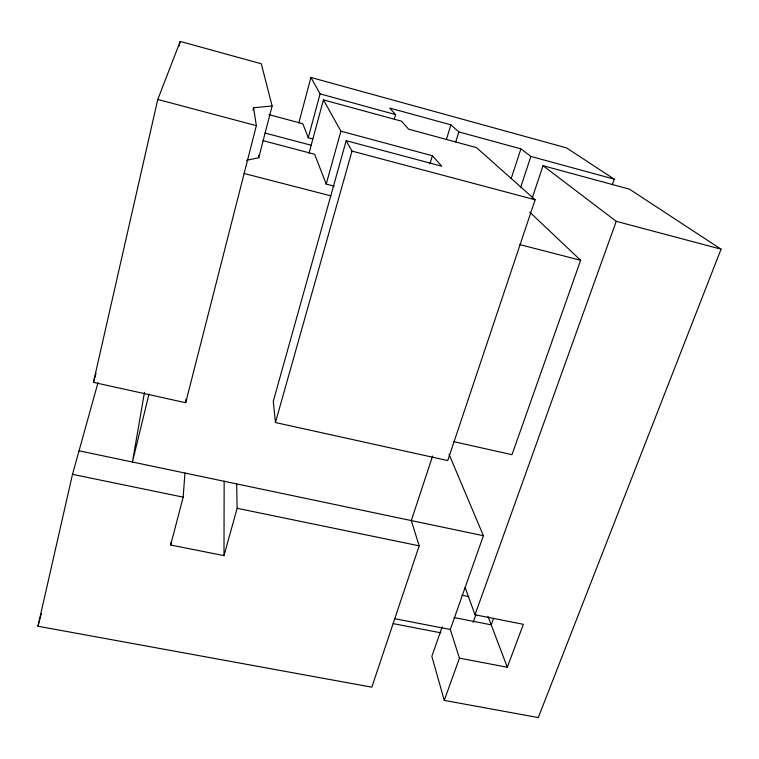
<?xml version="1.0" encoding="UTF-8"?>
<svg xmlns="http://www.w3.org/2000/svg" width="759" height="759" viewBox="0 0 759 759"><rect width="100%" height="100%" fill="white"/><g stroke="black" fill="none" stroke-linecap="round" stroke-linejoin="round"><path stroke-width="1.14" d="M170.87 542.676L170.661 545.028L223.981 555.616L224.161 481.168M170.661 545.028L183.166 497.154L184.949 473.047M246.59 160.291L258.762 157.711L272.111 105.956L261.286 63.775L180.215 41.432L157.768 99.457L93.423 382.356L185.689 402.716L185.974 399.262M144.485 392.308L132.427 462.013L149.001 394.054M432.611 456.036L411.302 520.57L419.177 545.835L371.825 687.18L37.95 626.232L72.503 474.337L97.977 382.735M179.162 45.986L180.215 41.432M253.013 110.055L253.591 107.759L272.111 105.956M185.689 402.716L256.333 125.662L253.591 107.759M37.95 626.232L41.309 613.661M298.79 123.091L310.924 77.456L566.518 147.882L614.23 179.162L612.257 184.75M312.784 138.973L308.249 137.758L320.08 93.869L310.924 77.456M308.998 153.242L323.448 99.894L401.473 121.165L408.636 129.182L476.5 147.616L535.123 199.769L447.744 460.561L275.432 422.526L273.297 401.245L346.199 140.69L441.747 166.212L432.393 155.756L340.905 131.193L323.448 99.894M334.226 186.173L326.218 184.095L340.905 131.193M223.981 555.616L237.14 508.293L236.656 483.9M275.432 422.526L352.005 151.088L346.199 140.69M93.423 382.356L96.014 373.352M394.291 119.154L395.61 114.609L389.775 108.082L450.893 124.837L458.825 131.895L520.902 148.859L530.864 156.439L614.23 179.162M430.002 163.64L432.393 155.756M446.377 139.571L450.893 124.837M455.713 141.971L458.825 131.895M511.158 178.669L520.902 148.859M520.608 187.501L530.864 156.439M532.163 198.213L543.036 165.69L629.505 189.181L721.05 249.189L538.283 717.568L444.281 700.405L431.852 656.336L442.174 626.887M444.281 700.405L459.442 658.157L450.305 629.486L483.407 535.712L449.062 454.309M529.744 212.15L580.635 260.29L512.002 454.698L453.427 441.577M459.442 658.157L507.297 667.237L523.378 624.315L475.011 614.781L616.232 221.324L543.036 165.69M473.113 622.456L475.902 614.695M493.644 618.196L491.215 624.837L454.11 617.56M394.86 618.727L450.305 629.486M393.19 623.623L440.818 632.826M461.965 595.265L468.853 596.64M72.503 474.337L183.166 497.154M237.14 508.293L419.177 545.835M79.04 450.808L483.407 535.712M244.028 173.46L330.772 195.841M519.858 244.616L580.635 260.29M262.832 140.586L314.643 154.257L326.218 184.095M157.768 99.457L256.333 125.662M352.005 151.088L535.123 199.769M616.232 221.324L721.05 249.189M264.995 133.024L311.162 145.254M268.923 114.637L302.803 123.717L308.249 137.758M320.08 93.869L395.61 114.609M487.971 616.28L507.297 667.237M465.134 587.466L475.011 614.781M258.449 155.491L258.762 157.711"/></g></svg>
